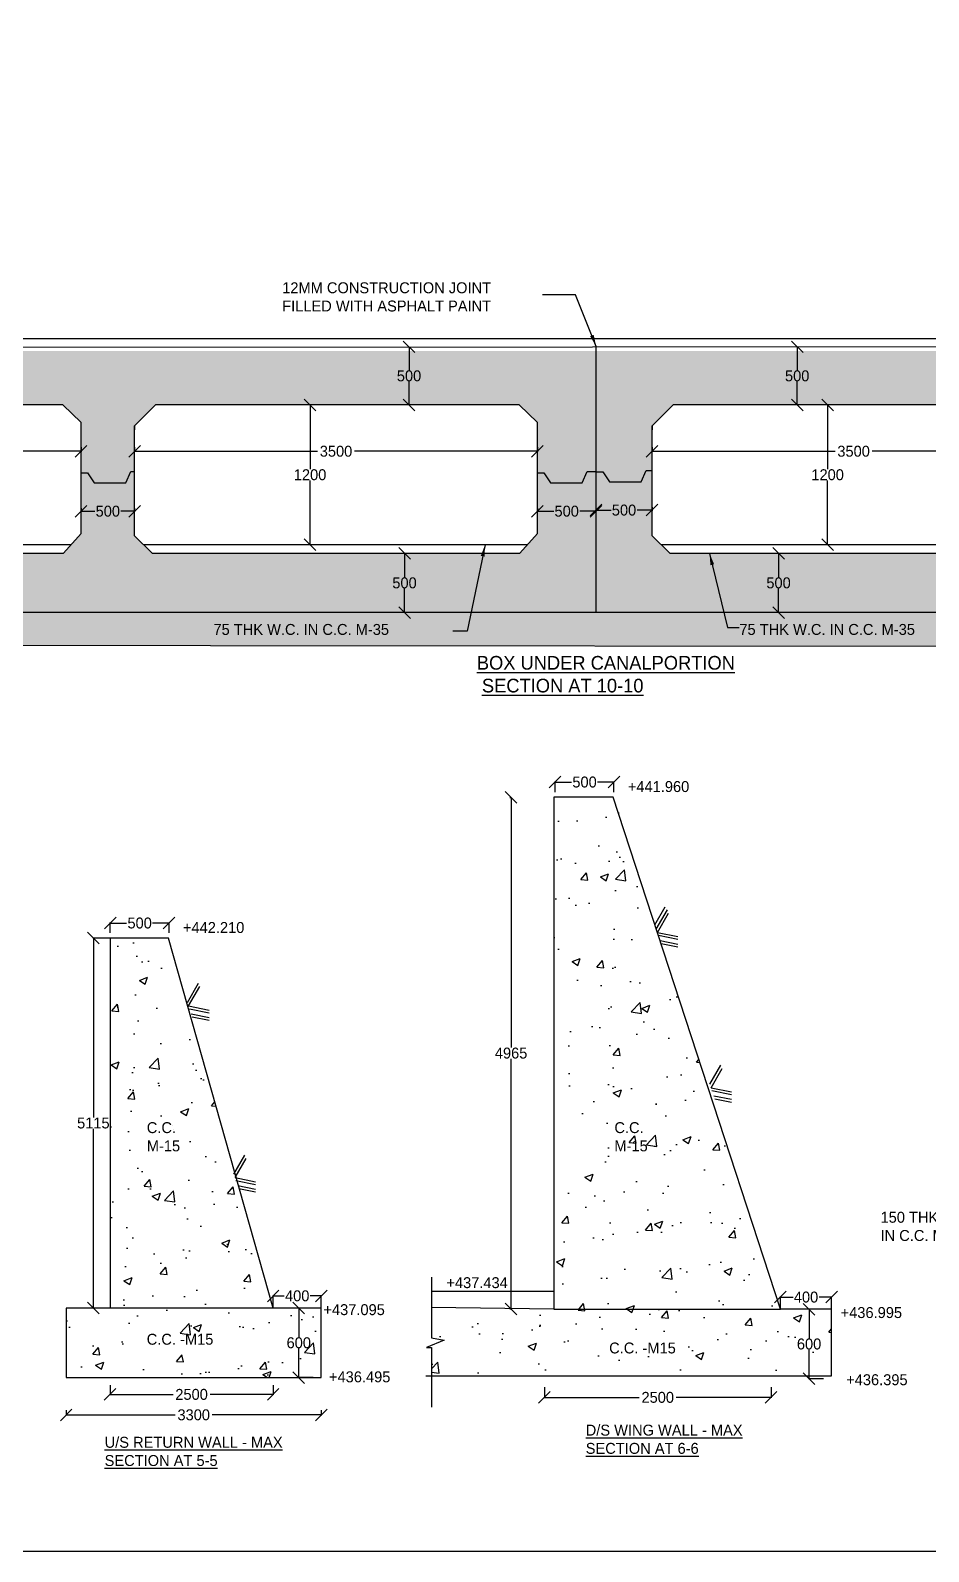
# Model space of a CAD drawing. Header units: inches. Extents: x 57 to 1765, y 55 to 1100.
# Drawn here: x 605 to 914, y 55 to 577 of the extents above; entities that cross this region are included whole.
import ezdxf

# ---------------------------------------------------------------- set-up
doc = ezdxf.new("R2010")
doc.units = ezdxf.units.IN
doc.header["$MEASUREMENT"] = 0
for name, color, linetype in [('DIMENSION', 7, 'Continuous'), ('DRAWING', 2, 'Continuous'), ('HATCH', 7, 'Continuous'), ('TEXT', 7, 'Continuous')]:
    doc.layers.add(name, color=color, linetype=linetype)
doc.dimstyles.get("Standard").update_dxf_attribs({"dimtxt": 3.75, "dimasz": 4, "dimexe": 0.18, "dimexo": 0.0625, "dimgap": 0.09, "dimtad": 0, "dimtih": 1, "dimtoh": 1, "dimdec": 4, "dimzin": 0, "dimdsep": 46, "dimlunit": 4, "dimtxsty": 'Standard', "dimblk": 'OBLIQUE', "dimcen": 0.09, "dimadec": 0, "dimazin": 0, "dimtfac": 1, "dimtdec": 4, "dimtofl": 0, "dimtmove": 0, "dimatfit": 3, "dimfxl": 1, "dimtolj": 1, "dimtzin": 0, "dimarcsym": 0})

# ---------------------------------------------------------------- blocks, each defined once
blk = doc.blocks.new('_Oblique')
at = {"color": 0, "linetype": 'ByBlock', "lineweight": -2}
blk.add_line((-0.5, -0.5), (0.5, 0.5), dxfattribs=at)
blk = doc.blocks.new('*D5')
at = {"layer": 'Defpoints', "color": 0, "transparency": 16777216}
for p in [(622.58, 413.36), (640.92, 413.36), (640.92, 412.25)]:
    blk.add_point(p, dxfattribs=at)
at = {"layer": 'DIMENSION', "color": 0, "lineweight": -2, "transparency": 16777216}
for p, q in [((622.58, 413.29), (622.58, 412.07)), ((640.92, 413.29), (640.92, 412.07)), ((622.58, 412.25), (627.29, 412.25)), ((640.92, 412.25), (636.22, 412.25))]:
    blk.add_line(p, q, dxfattribs=at)
at = {"layer": 'DIMENSION', "color": 0, "lineweight": -2, "transparency": 16777216, "xscale": 4, "yscale": 4, "zscale": 4, "rotation": 180}
blk.add_blockref('_Oblique', (622.58, 412.25), dxfattribs=at)
at = {"layer": 'DIMENSION', "color": 0, "lineweight": -2, "transparency": 16777216, "xscale": 4, "yscale": 4, "zscale": 4}
blk.add_blockref('_Oblique', (640.92, 412.25), dxfattribs=at)
at = {"layer": 'DIMENSION', "color": 0, "transparency": 16777216, "insert": (631.75, 412.25), "char_height": 3.75, "attachment_point": 5}
blk.add_mtext('\\A1;500', dxfattribs=at)
blk = doc.blocks.new('*D6')
at = {"layer": 'Defpoints', "color": 0, "transparency": 16777216}
for p in [(779.27, 413.36), (799.33, 413.36), (799.33, 412.25)]:
    blk.add_point(p, dxfattribs=at)
at = {"layer": 'DIMENSION', "color": 0, "lineweight": -2, "transparency": 16777216}
for p, q in [((779.27, 413.29), (779.27, 412.07)), ((799.33, 413.29), (799.33, 412.07)), ((779.27, 412.25), (784.83, 412.25)), ((799.33, 412.25), (793.76, 412.25))]:
    blk.add_line(p, q, dxfattribs=at)
at = {"layer": 'DIMENSION', "color": 0, "lineweight": -2, "transparency": 16777216, "xscale": 4, "yscale": 4, "zscale": 4, "rotation": 180}
blk.add_blockref('_Oblique', (779.27, 412.25), dxfattribs=at)
at = {"layer": 'DIMENSION', "color": 0, "lineweight": -2, "transparency": 16777216, "xscale": 4, "yscale": 4, "zscale": 4}
blk.add_blockref('_Oblique', (799.33, 412.25), dxfattribs=at)
at = {"layer": 'DIMENSION', "color": 0, "transparency": 16777216, "insert": (789.3, 412.25), "char_height": 3.75, "attachment_point": 5}
blk.add_mtext('\\A1;500', dxfattribs=at)
blk = doc.blocks.new('*D7')
at = {"layer": 'Defpoints', "color": 0, "transparency": 16777216}
for p in [(799.33, 413.72), (818.63, 413.72), (818.63, 412.62)]:
    blk.add_point(p, dxfattribs=at)
at = {"layer": 'DIMENSION', "color": 0, "lineweight": -2, "transparency": 16777216}
for p, q in [((799.33, 413.66), (799.33, 412.44)), ((818.63, 413.66), (818.63, 412.44)), ((799.33, 412.62), (804.52, 412.62)), ((818.63, 412.62), (813.45, 412.62))]:
    blk.add_line(p, q, dxfattribs=at)
at = {"layer": 'DIMENSION', "color": 0, "lineweight": -2, "transparency": 16777216, "xscale": 4, "yscale": 4, "zscale": 4, "rotation": 180}
blk.add_blockref('_Oblique', (799.33, 412.62), dxfattribs=at)
at = {"layer": 'DIMENSION', "color": 0, "lineweight": -2, "transparency": 16777216, "xscale": 4, "yscale": 4, "zscale": 4}
blk.add_blockref('_Oblique', (818.63, 412.62), dxfattribs=at)
at = {"layer": 'DIMENSION', "color": 0, "transparency": 16777216, "insert": (808.98, 412.62), "char_height": 3.75, "attachment_point": 5}
blk.add_mtext('\\A1;500', dxfattribs=at)
blk = doc.blocks.new('*D18')
at = {"layer": 'Defpoints', "color": 0, "transparency": 16777216}
for p in [(484.24, 434.32), (622.58, 434.32), (622.58, 432.83)]:
    blk.add_point(p, dxfattribs=at)
at = {"layer": 'DIMENSION', "color": 0, "lineweight": -2, "transparency": 16777216}
for p, q in [((484.24, 434.26), (484.24, 432.65)), ((622.58, 434.26), (622.58, 432.65)), ((484.24, 432.83), (547.07, 432.83)), ((622.58, 432.83), (559.75, 432.83))]:
    blk.add_line(p, q, dxfattribs=at)
at = {"layer": 'DIMENSION', "color": 0, "lineweight": -2, "transparency": 16777216, "xscale": 4, "yscale": 4, "zscale": 4, "rotation": 180}
blk.add_blockref('_Oblique', (484.24, 432.83), dxfattribs=at)
at = {"layer": 'DIMENSION', "color": 0, "lineweight": -2, "transparency": 16777216, "xscale": 4, "yscale": 4, "zscale": 4}
blk.add_blockref('_Oblique', (622.58, 432.83), dxfattribs=at)
at = {"layer": 'DIMENSION', "color": 0, "transparency": 16777216, "insert": (553.41, 432.83), "char_height": 3.75, "attachment_point": 5}
blk.add_mtext('\\A1;3500', dxfattribs=at)
blk = doc.blocks.new('*D20')
at = {"layer": 'Defpoints', "color": 0, "transparency": 16777216}
for p in [(640.92, 434.32), (779.27, 434.32), (779.27, 432.83)]:
    blk.add_point(p, dxfattribs=at)
at = {"layer": 'DIMENSION', "color": 0, "lineweight": -2, "transparency": 16777216}
for p, q in [((640.92, 434.26), (640.92, 432.65)), ((779.27, 434.26), (779.27, 432.65)), ((640.92, 432.83), (703.76, 432.83)), ((779.27, 432.83), (716.44, 432.83))]:
    blk.add_line(p, q, dxfattribs=at)
at = {"layer": 'DIMENSION', "color": 0, "lineweight": -2, "transparency": 16777216, "xscale": 4, "yscale": 4, "zscale": 4, "rotation": 180}
blk.add_blockref('_Oblique', (640.92, 432.83), dxfattribs=at)
at = {"layer": 'DIMENSION', "color": 0, "lineweight": -2, "transparency": 16777216, "xscale": 4, "yscale": 4, "zscale": 4}
blk.add_blockref('_Oblique', (779.27, 432.83), dxfattribs=at)
at = {"layer": 'DIMENSION', "color": 0, "transparency": 16777216, "insert": (710.1, 432.83), "char_height": 3.75, "attachment_point": 5}
blk.add_mtext('\\A1;3500', dxfattribs=at)
blk = doc.blocks.new('*D21')
at = {"layer": 'Defpoints', "color": 0, "transparency": 16777216}
for p in [(701.19, 448.73), (701.19, 400.78), (701.19, 400.78)]:
    blk.add_point(p, dxfattribs=at)
at = {"layer": 'DIMENSION', "color": 0, "lineweight": -2, "transparency": 16777216}
for p, q in [((701.12, 448.73), (701.01, 448.73)), ((701.19, 448.73), (701.19, 426.72)), ((701.19, 400.78), (701.19, 422.79)), ((701.12, 400.78), (701.01, 400.78))]:
    blk.add_line(p, q, dxfattribs=at)
at = {"layer": 'DIMENSION', "color": 0, "lineweight": -2, "transparency": 16777216, "xscale": 4, "yscale": 4, "zscale": 4}
for p, rotation in [((701.19, 448.73), 90), ((701.19, 400.78), 270)]:
    blk.add_blockref('_Oblique', p, dxfattribs=dict(at, rotation=rotation))
at = {"layer": 'DIMENSION', "color": 0, "transparency": 16777216, "insert": (701.19, 424.76), "char_height": 3.75, "attachment_point": 5}
blk.add_mtext('\\A1;1200', dxfattribs=at)
blk = doc.blocks.new('*D22')
at = {"layer": 'Defpoints', "color": 0, "transparency": 16777216}
for p in [(818.63, 434.32), (956.98, 434.32), (956.98, 432.83)]:
    blk.add_point(p, dxfattribs=at)
at = {"layer": 'DIMENSION', "color": 0, "lineweight": -2, "transparency": 16777216}
for p, q in [((818.63, 434.26), (818.63, 432.65)), ((956.98, 434.26), (956.98, 432.65)), ((818.63, 432.83), (881.47, 432.83)), ((956.98, 432.83), (894.15, 432.83))]:
    blk.add_line(p, q, dxfattribs=at)
at = {"layer": 'DIMENSION', "color": 0, "lineweight": -2, "transparency": 16777216, "xscale": 4, "yscale": 4, "zscale": 4, "rotation": 180}
blk.add_blockref('_Oblique', (818.63, 432.83), dxfattribs=at)
at = {"layer": 'DIMENSION', "color": 0, "lineweight": -2, "transparency": 16777216, "xscale": 4, "yscale": 4, "zscale": 4}
blk.add_blockref('_Oblique', (956.98, 432.83), dxfattribs=at)
at = {"layer": 'DIMENSION', "color": 0, "transparency": 16777216, "insert": (887.81, 432.83), "char_height": 3.75, "attachment_point": 5}
blk.add_mtext('\\A1;3500', dxfattribs=at)
blk = doc.blocks.new('*D23')
at = {"layer": 'Defpoints', "color": 0, "transparency": 16777216}
for p in [(878.89, 448.73), (878.89, 400.78), (878.89, 400.78)]:
    blk.add_point(p, dxfattribs=at)
at = {"layer": 'DIMENSION', "color": 0, "lineweight": -2, "transparency": 16777216}
for p, q in [((878.83, 448.73), (878.71, 448.73)), ((878.89, 448.73), (878.89, 426.72)), ((878.89, 400.78), (878.89, 422.79)), ((878.83, 400.78), (878.71, 400.78))]:
    blk.add_line(p, q, dxfattribs=at)
at = {"layer": 'DIMENSION', "color": 0, "lineweight": -2, "transparency": 16777216, "xscale": 4, "yscale": 4, "zscale": 4}
for p, rotation in [((878.89, 448.73), 90), ((878.89, 400.78), 270)]:
    blk.add_blockref('_Oblique', p, dxfattribs=dict(at, rotation=rotation))
at = {"layer": 'DIMENSION', "color": 0, "transparency": 16777216, "insert": (878.89, 424.76), "char_height": 3.75, "attachment_point": 5}
blk.add_mtext('\\A1;1200', dxfattribs=at)
blk = doc.blocks.new('*D31')
at = {"layer": 'Defpoints', "color": 0, "transparency": 16777216}
for p in [(733.62, 397.83), (733.62, 377.42), (733.62, 377.42)]:
    blk.add_point(p, dxfattribs=at)
at = {"layer": 'DIMENSION', "color": 0, "lineweight": -2, "transparency": 16777216}
for p, q in [((733.56, 397.83), (733.44, 397.83)), ((733.62, 397.83), (733.62, 389.59)), ((733.62, 377.42), (733.62, 385.66)), ((733.56, 377.42), (733.44, 377.42))]:
    blk.add_line(p, q, dxfattribs=at)
at = {"layer": 'DIMENSION', "color": 0, "lineweight": -2, "transparency": 16777216, "xscale": 4, "yscale": 4, "zscale": 4}
for p, rotation in [((733.62, 397.83), 90), ((733.62, 377.42), 270)]:
    blk.add_blockref('_Oblique', p, dxfattribs=dict(at, rotation=rotation))
at = {"layer": 'DIMENSION', "color": 0, "transparency": 16777216, "insert": (733.62, 387.63), "char_height": 3.75, "attachment_point": 5}
blk.add_mtext('\\A1;500', dxfattribs=at)
blk = doc.blocks.new('*D32')
at = {"layer": 'Defpoints', "color": 0, "transparency": 16777216}
for p in [(735.17, 468.7), (735.17, 448.73), (735.17, 448.73)]:
    blk.add_point(p, dxfattribs=at)
at = {"layer": 'DIMENSION', "color": 0, "lineweight": -2, "transparency": 16777216}
for p, q in [((735.11, 468.7), (734.99, 468.7)), ((735.17, 468.7), (735.17, 460.68)), ((735.17, 448.73), (735.17, 456.75)), ((735.11, 448.73), (734.99, 448.73))]:
    blk.add_line(p, q, dxfattribs=at)
at = {"layer": 'DIMENSION', "color": 0, "lineweight": -2, "transparency": 16777216, "xscale": 4, "yscale": 4, "zscale": 4}
for p, rotation in [((735.17, 468.7), 90), ((735.17, 448.73), 270)]:
    blk.add_blockref('_Oblique', p, dxfattribs=dict(at, rotation=rotation))
at = {"layer": 'DIMENSION', "color": 0, "transparency": 16777216, "insert": (735.17, 458.72), "char_height": 3.75, "attachment_point": 5}
blk.add_mtext('\\A1;500', dxfattribs=at)
blk = doc.blocks.new('*D33')
at = {"layer": 'Defpoints', "color": 0, "transparency": 16777216}
for p in [(868.44, 468.7), (868.44, 448.73), (868.44, 448.73)]:
    blk.add_point(p, dxfattribs=at)
at = {"layer": 'DIMENSION', "color": 0, "lineweight": -2, "transparency": 16777216}
for p, q in [((868.38, 468.7), (868.26, 468.7)), ((868.44, 468.7), (868.44, 460.68)), ((868.44, 448.73), (868.44, 456.75)), ((868.38, 448.73), (868.26, 448.73))]:
    blk.add_line(p, q, dxfattribs=at)
at = {"layer": 'DIMENSION', "color": 0, "lineweight": -2, "transparency": 16777216, "xscale": 4, "yscale": 4, "zscale": 4}
for p, rotation in [((868.44, 468.7), 90), ((868.44, 448.73), 270)]:
    blk.add_blockref('_Oblique', p, dxfattribs=dict(at, rotation=rotation))
at = {"layer": 'DIMENSION', "color": 0, "transparency": 16777216, "insert": (868.44, 458.72), "char_height": 3.75, "attachment_point": 5}
blk.add_mtext('\\A1;500', dxfattribs=at)
blk = doc.blocks.new('*D34')
at = {"layer": 'Defpoints', "color": 0, "transparency": 16777216}
for p in [(862.04, 397.83), (862.04, 377.42), (862.04, 377.42)]:
    blk.add_point(p, dxfattribs=at)
at = {"layer": 'DIMENSION', "color": 0, "lineweight": -2, "transparency": 16777216}
for p, q in [((861.98, 397.83), (861.86, 397.83)), ((862.04, 397.83), (862.04, 389.59)), ((862.04, 377.42), (862.04, 385.66)), ((861.98, 377.42), (861.86, 377.42))]:
    blk.add_line(p, q, dxfattribs=at)
at = {"layer": 'DIMENSION', "color": 0, "lineweight": -2, "transparency": 16777216, "xscale": 4, "yscale": 4, "zscale": 4}
for p, rotation in [((862.04, 397.83), 90), ((862.04, 377.42), 270)]:
    blk.add_blockref('_Oblique', p, dxfattribs=dict(at, rotation=rotation))
at = {"layer": 'DIMENSION', "color": 0, "transparency": 16777216, "insert": (862.04, 387.63), "char_height": 3.75, "attachment_point": 5}
blk.add_mtext('\\A1;500', dxfattribs=at)
blk = doc.blocks.new('*D47')
at = {"layer": 'Defpoints', "color": 0, "transparency": 16777216}
for p in [(632.59, 270.82), (632.59, 267.37), (652.77, 267.37)]:
    blk.add_point(p, dxfattribs=at)
at = {"layer": 'DIMENSION', "color": 0, "lineweight": -2, "transparency": 16777216}
for p, q in [((632.59, 267.43), (632.59, 271)), ((632.59, 270.82), (638.21, 270.82)), ((652.77, 270.82), (647.14, 270.82)), ((652.77, 267.43), (652.77, 271))]:
    blk.add_line(p, q, dxfattribs=at)
at = {"layer": 'DIMENSION', "color": 0, "lineweight": -2, "transparency": 16777216, "xscale": 4, "yscale": 4, "zscale": 4, "rotation": 180}
blk.add_blockref('_Oblique', (632.59, 270.82), dxfattribs=at)
at = {"layer": 'DIMENSION', "color": 0, "lineweight": -2, "transparency": 16777216, "xscale": 4, "yscale": 4, "zscale": 4}
blk.add_blockref('_Oblique', (652.77, 270.82), dxfattribs=at)
at = {"layer": 'DIMENSION', "color": 0, "transparency": 16777216, "insert": (642.68, 270.82), "char_height": 3.75, "attachment_point": 5}
blk.add_mtext('\\A1;500', dxfattribs=at)
blk = doc.blocks.new('*D48')
at = {"layer": 'Defpoints', "color": 0, "transparency": 16777216}
for p in [(632.56, 265.66), (626.78, 138.63), (632.56, 138.63)]:
    blk.add_point(p, dxfattribs=at)
at = {"layer": 'DIMENSION', "color": 0, "lineweight": -2, "transparency": 16777216}
for p, q in [((632.5, 265.66), (626.6, 265.66)), ((626.78, 265.66), (626.78, 204.11)), ((626.78, 138.63), (626.78, 200.18)), ((632.5, 138.63), (626.6, 138.63))]:
    blk.add_line(p, q, dxfattribs=at)
at = {"layer": 'DIMENSION', "color": 0, "lineweight": -2, "transparency": 16777216, "xscale": 4, "yscale": 4, "zscale": 4}
for p, rotation in [((626.78, 265.66), 90), ((626.78, 138.63), 270)]:
    blk.add_blockref('_Oblique', p, dxfattribs=dict(at, rotation=rotation))
at = {"layer": 'DIMENSION', "color": 0, "transparency": 16777216, "insert": (626.78, 202.14), "char_height": 3.75, "attachment_point": 5}
blk.add_mtext('\\A1;5115', dxfattribs=at)
blk = doc.blocks.new('*D49')
at = {"layer": 'Defpoints', "color": 0, "transparency": 16777216}
for p in [(702.34, 138.63), (697.31, 114.74), (702.34, 114.74)]:
    blk.add_point(p, dxfattribs=at)
at = {"layer": 'DIMENSION', "color": 0, "lineweight": -2, "transparency": 16777216}
for p, q in [((702.28, 138.63), (697.13, 138.63)), ((697.31, 138.63), (697.31, 128.65)), ((697.31, 114.74), (697.31, 124.72)), ((702.28, 114.74), (697.13, 114.74))]:
    blk.add_line(p, q, dxfattribs=at)
at = {"layer": 'DIMENSION', "color": 0, "lineweight": -2, "transparency": 16777216, "xscale": 4, "yscale": 4, "zscale": 4}
for p, rotation in [((697.31, 138.63), 90), ((697.31, 114.74), 270)]:
    blk.add_blockref('_Oblique', p, dxfattribs=dict(at, rotation=rotation))
at = {"layer": 'DIMENSION', "color": 0, "transparency": 16777216, "insert": (697.31, 126.68), "char_height": 3.75, "attachment_point": 5}
blk.add_mtext('\\A1;600', dxfattribs=at)
blk = doc.blocks.new('*D50')
at = {"layer": 'Defpoints', "color": 0, "transparency": 16777216}
for p in [(705.04, 142.8), (688.52, 138.63), (705.04, 138.63)]:
    blk.add_point(p, dxfattribs=at)
at = {"layer": 'DIMENSION', "color": 0, "lineweight": -2, "transparency": 16777216}
for p, q in [((688.52, 138.69), (688.52, 142.98)), ((688.52, 142.8), (692.31, 142.8)), ((705.04, 142.8), (701.24, 142.8)), ((705.04, 138.69), (705.04, 142.98))]:
    blk.add_line(p, q, dxfattribs=at)
at = {"layer": 'DIMENSION', "color": 0, "lineweight": -2, "transparency": 16777216, "xscale": 4, "yscale": 4, "zscale": 4, "rotation": 180}
blk.add_blockref('_Oblique', (688.52, 142.8), dxfattribs=at)
at = {"layer": 'DIMENSION', "color": 0, "lineweight": -2, "transparency": 16777216, "xscale": 4, "yscale": 4, "zscale": 4}
blk.add_blockref('_Oblique', (705.04, 142.8), dxfattribs=at)
at = {"layer": 'DIMENSION', "color": 0, "transparency": 16777216, "insert": (696.78, 142.8), "char_height": 3.75, "attachment_point": 5}
blk.add_mtext('\\A1;400', dxfattribs=at)
blk = doc.blocks.new('*D51')
at = {"layer": 'Defpoints', "color": 0, "transparency": 16777216}
for p in [(632.5, 112.21), (688.52, 112.21), (688.52, 108.95)]:
    blk.add_point(p, dxfattribs=at)
at = {"layer": 'DIMENSION', "color": 0, "lineweight": -2, "transparency": 16777216}
for p, q in [((632.5, 112.15), (632.5, 108.77)), ((688.52, 112.15), (688.52, 108.77)), ((632.5, 108.95), (654.17, 108.95)), ((688.52, 108.95), (666.85, 108.95))]:
    blk.add_line(p, q, dxfattribs=at)
at = {"layer": 'DIMENSION', "color": 0, "lineweight": -2, "transparency": 16777216, "xscale": 4, "yscale": 4, "zscale": 4, "rotation": 180}
blk.add_blockref('_Oblique', (632.5, 108.95), dxfattribs=at)
at = {"layer": 'DIMENSION', "color": 0, "lineweight": -2, "transparency": 16777216, "xscale": 4, "yscale": 4, "zscale": 4}
blk.add_blockref('_Oblique', (688.52, 108.95), dxfattribs=at)
at = {"layer": 'DIMENSION', "color": 0, "transparency": 16777216, "insert": (660.51, 108.95), "char_height": 3.75, "attachment_point": 5}
blk.add_mtext('\\A1;2500', dxfattribs=at)
blk = doc.blocks.new('*D52')
at = {"layer": 'Defpoints', "color": 0, "transparency": 16777216}
for p in [(617.45, 103.61), (705.04, 103.61), (705.04, 101.94)]:
    blk.add_point(p, dxfattribs=at)
at = {"layer": 'DIMENSION', "color": 0, "lineweight": -2, "transparency": 16777216}
for p, q in [((617.45, 103.55), (617.45, 101.76)), ((617.45, 101.94), (654.9, 101.94)), ((705.04, 101.94), (667.58, 101.94)), ((705.04, 103.55), (705.04, 101.76))]:
    blk.add_line(p, q, dxfattribs=at)
at = {"layer": 'DIMENSION', "color": 0, "lineweight": -2, "transparency": 16777216, "xscale": 4, "yscale": 4, "zscale": 4, "rotation": 180}
blk.add_blockref('_Oblique', (617.45, 101.94), dxfattribs=at)
at = {"layer": 'DIMENSION', "color": 0, "lineweight": -2, "transparency": 16777216, "xscale": 4, "yscale": 4, "zscale": 4}
blk.add_blockref('_Oblique', (705.04, 101.94), dxfattribs=at)
at = {"layer": 'DIMENSION', "color": 0, "transparency": 16777216, "insert": (661.24, 101.94), "char_height": 3.75, "attachment_point": 5}
blk.add_mtext('\\A1;3300', dxfattribs=at)
blk = doc.blocks.new('*D53')
at = {"layer": 'Defpoints', "color": 0, "transparency": 16777216}
for p in [(877.55, 138.21), (872.52, 114.32), (877.55, 114.32)]:
    blk.add_point(p, dxfattribs=at)
at = {"layer": 'DIMENSION', "color": 0, "lineweight": -2, "transparency": 16777216}
for p, q in [((877.49, 138.21), (872.34, 138.21)), ((872.52, 138.21), (872.52, 128.23)), ((872.52, 114.32), (872.52, 124.3)), ((877.49, 114.32), (872.34, 114.32))]:
    blk.add_line(p, q, dxfattribs=at)
at = {"layer": 'DIMENSION', "color": 0, "lineweight": -2, "transparency": 16777216, "xscale": 4, "yscale": 4, "zscale": 4}
for p, rotation in [((872.52, 138.21), 90), ((872.52, 114.32), 270)]:
    blk.add_blockref('_Oblique', p, dxfattribs=dict(at, rotation=rotation))
at = {"layer": 'DIMENSION', "color": 0, "transparency": 16777216, "insert": (872.52, 126.26), "char_height": 3.75, "attachment_point": 5}
blk.add_mtext('\\A1;600', dxfattribs=at)
blk = doc.blocks.new('*D54')
at = {"layer": 'Defpoints', "color": 0, "transparency": 16777216}
for p in [(880.25, 142.37), (862.69, 138.21), (880.25, 138.21)]:
    blk.add_point(p, dxfattribs=at)
at = {"layer": 'DIMENSION', "color": 0, "lineweight": -2, "transparency": 16777216}
for p, q in [((862.69, 138.27), (862.69, 142.55)), ((862.69, 142.37), (867.01, 142.37)), ((880.25, 142.37), (875.94, 142.37)), ((880.25, 138.27), (880.25, 142.55))]:
    blk.add_line(p, q, dxfattribs=at)
at = {"layer": 'DIMENSION', "color": 0, "lineweight": -2, "transparency": 16777216, "xscale": 4, "yscale": 4, "zscale": 4, "rotation": 180}
blk.add_blockref('_Oblique', (862.69, 142.37), dxfattribs=at)
at = {"layer": 'DIMENSION', "color": 0, "lineweight": -2, "transparency": 16777216, "xscale": 4, "yscale": 4, "zscale": 4}
blk.add_blockref('_Oblique', (880.25, 142.37), dxfattribs=at)
at = {"layer": 'DIMENSION', "color": 0, "transparency": 16777216, "insert": (871.47, 142.37), "char_height": 3.75, "attachment_point": 5}
blk.add_mtext('\\A1;400', dxfattribs=at)
blk = doc.blocks.new('*D55')
at = {"layer": 'Defpoints', "color": 0, "transparency": 16777216}
for p in [(781.66, 111.48), (859.46, 111.54), (859.46, 107.93)]:
    blk.add_point(p, dxfattribs=at)
at = {"layer": 'DIMENSION', "color": 0, "lineweight": -2, "transparency": 16777216}
for p, q in [((781.66, 111.41), (781.66, 107.75)), ((859.46, 111.48), (859.46, 107.75)), ((781.66, 107.93), (814.22, 107.93)), ((859.46, 107.93), (826.9, 107.93))]:
    blk.add_line(p, q, dxfattribs=at)
at = {"layer": 'DIMENSION', "color": 0, "lineweight": -2, "transparency": 16777216, "xscale": 4, "yscale": 4, "zscale": 4, "rotation": 180}
blk.add_blockref('_Oblique', (781.66, 107.93), dxfattribs=at)
at = {"layer": 'DIMENSION', "color": 0, "lineweight": -2, "transparency": 16777216, "xscale": 4, "yscale": 4, "zscale": 4}
blk.add_blockref('_Oblique', (859.46, 107.93), dxfattribs=at)
at = {"layer": 'DIMENSION', "color": 0, "transparency": 16777216, "insert": (820.56, 107.93), "char_height": 3.75, "attachment_point": 5}
blk.add_mtext('\\A1;2500', dxfattribs=at)
blk = doc.blocks.new('*D56')
at = {"layer": 'Defpoints', "color": 0, "transparency": 16777216}
for p in [(769.7, 313.98), (769.7, 138.32), (770.21, 138.32)]:
    blk.add_point(p, dxfattribs=at)
at = {"layer": 'DIMENSION', "color": 0, "lineweight": -2, "transparency": 16777216}
for p, q in [((769.76, 313.98), (770.39, 313.98)), ((770.21, 313.98), (770.21, 228.12)), ((770.21, 138.32), (770.21, 224.19)), ((769.76, 138.32), (770.39, 138.32))]:
    blk.add_line(p, q, dxfattribs=at)
at = {"layer": 'DIMENSION', "color": 0, "lineweight": -2, "transparency": 16777216, "xscale": 4, "yscale": 4, "zscale": 4}
for p, rotation in [((770.21, 313.98), 90), ((770.21, 138.32), 270)]:
    blk.add_blockref('_Oblique', p, dxfattribs=dict(at, rotation=rotation))
at = {"layer": 'DIMENSION', "color": 0, "transparency": 16777216, "insert": (770.21, 226.15), "char_height": 3.75, "attachment_point": 5}
blk.add_mtext('\\A1;4965', dxfattribs=at)
blk = doc.blocks.new('*D57')
at = {"layer": 'Defpoints', "color": 0, "transparency": 16777216}
for p in [(785.34, 319.23), (785.34, 315.77), (805.52, 315.77)]:
    blk.add_point(p, dxfattribs=at)
at = {"layer": 'DIMENSION', "color": 0, "lineweight": -2, "transparency": 16777216}
for p, q in [((785.34, 315.83), (785.34, 319.41)), ((785.34, 319.23), (790.96, 319.23)), ((805.52, 319.23), (799.89, 319.23)), ((805.52, 315.83), (805.52, 319.41))]:
    blk.add_line(p, q, dxfattribs=at)
at = {"layer": 'DIMENSION', "color": 0, "lineweight": -2, "transparency": 16777216, "xscale": 4, "yscale": 4, "zscale": 4, "rotation": 180}
blk.add_blockref('_Oblique', (785.34, 319.23), dxfattribs=at)
at = {"layer": 'DIMENSION', "color": 0, "lineweight": -2, "transparency": 16777216, "xscale": 4, "yscale": 4, "zscale": 4}
blk.add_blockref('_Oblique', (805.52, 319.23), dxfattribs=at)
at = {"layer": 'DIMENSION', "color": 0, "transparency": 16777216, "insert": (795.43, 319.23), "char_height": 3.75, "attachment_point": 5}
blk.add_mtext('\\A1;500', dxfattribs=at)

msp = doc.modelspace()

# ---------------------------------------------------------------- hatches: boundary and pattern name
at = {"layer": 'HATCH'}
h = msp.add_hatch(dxfattribs=at)
h.set_pattern_fill('AR-CONC', color=256, scale=4, style=0)
h.paths.add_polyline_path([(151.11416, 467.2369), (1446.60326, 467.2369), (1446.60326, 377.42108), (151.11416, 377.42108)])
h.paths.add_polyline_path([(1289.0072, 403.79429), (1295.07749, 397.83326), (1421.3026, 397.83326), (1427.3541, 404.5924), (1427.3541, 442.7266), (1421.09038, 448.73409), (1296.24092, 448.73409), (1289.0072, 441.58981)], flags=16)
h.paths.add_polyline_path([(1132.84024, 403.79429), (1138.91053, 397.83326), (1265.13564, 397.83326), (1271.18714, 404.5924), (1271.18714, 442.7266), (1264.92342, 448.73409), (1140.07396, 448.73409), (1132.84024, 441.58981)], flags=16)
h.paths.add_polyline_path([(975.44898, 403.79429), (981.51927, 397.83326), (1107.74438, 397.83326), (1113.79588, 404.5924), (1113.79588, 442.7266), (1107.53216, 448.73409), (982.6827, 448.73409), (975.44898, 441.58981)], flags=16)
h.paths.add_polyline_path([(818.6319, 403.79429), (824.70218, 397.83326), (950.92729, 397.83326), (956.9788, 404.5924), (956.9788, 442.7266), (950.71507, 448.73409), (825.86561, 448.73409), (818.6319, 441.58981)], flags=16)
h.paths.add_polyline_path([(640.92292, 403.79429), (646.9932, 397.83326), (773.21831, 397.83326), (779.26982, 404.5924), (779.26982, 442.7266), (773.00609, 448.73409), (648.15663, 448.73409), (640.92292, 441.58981)], flags=16)
h.paths.add_polyline_path([(484.23669, 403.79429), (490.30698, 397.83326), (616.53209, 397.83326), (622.58359, 404.5924), (622.58359, 442.7266), (616.31987, 448.73409), (491.47041, 448.73409), (484.23669, 441.58981)], flags=16)
h.paths.add_polyline_path([(327.889, 403.79429), (333.95928, 397.83326), (460.18439, 397.83326), (466.23589, 404.5924), (466.23589, 442.7266), (459.97217, 448.73409), (335.12271, 448.73409), (327.889, 441.58981)], flags=16)
h.paths.add_polyline_path([(170.37018, 403.79429), (176.44046, 397.83326), (302.66557, 397.83326), (308.71708, 404.5924), (308.71708, 442.7266), (302.45335, 448.73409), (177.60389, 448.73409), (170.37018, 441.58981)], flags=16)
edge = h.paths.add_edge_path(flags=0)
edge.add_line((327.889, 441.58981), (327.889, 440.21892))
h = msp.add_hatch(dxfattribs=at)
h.set_pattern_fill('AR-CONC', color=256, scale=4, style=0)
h.paths.add_polyline_path([(139.55331, 366.62811), (1458.15952, 365.43952), (1458.15952, 377.42108), (139.13646, 377.42108)])
h = msp.add_hatch(dxfattribs=at)
h.set_pattern_fill('AR-CONC', color=256, scale=4, style=0)
h.paths.add_polyline_path([(316.06937, 242.20285), (280.04744, 129.44384), (316.06937, 129.44384)])
h.paths.add_polyline_path([(337.67604, 231.92422), (316.09331, 242.20285), (316.06937, 242.20285), (316.06937, 129.44384), (346.49482, 129.44384)])
h.paths.add_polyline_path([(348.30355, 129.44384), (253.60841, 129.44384), (253.60841, 110.2826), (348.30355, 110.2826, 1)])
h.paths.add_polyline_path([(452.71923, 309.46019), (432.34166, 309.46019), (432.34166, 138.29318), (511.17535, 138.01025)])
h.paths.add_polyline_path([(526.71512, 138.01025), (511.17535, 138.01025), (390.73946, 138.44248), (390.73946, 129.40274), (393.8411, 128.06234), (388.47399, 127.37835), (390.73946, 126.51214), (390.73946, 114.11742), (526.71512, 114.11742)])
h.paths.add_polyline_path([(675.86281, 183.33399), (675.42379, 183.42289), (675.70207, 183.90164), (652.55293, 265.65578), (632.56327, 265.65578), (632.56327, 138.63175), (688.5205, 138.63175)])
h.paths.add_polyline_path([(705.03727, 138.63175), (688.5205, 138.63175), (617.45145, 138.63175), (617.45145, 114.73799), (705.03727, 114.73799)])
h.paths.add_polyline_path([(820.46985, 267.58736), (820.44375, 267.59265), (820.45936, 267.6195), (805.30332, 314.05875), (784.90125, 314.05875), (784.90125, 138.21048), (862.69362, 138.21048)])
h.paths.add_polyline_path([(880.24932, 138.21048), (862.69362, 138.21048), (784.90125, 138.21048), (742.90407, 138.80232), (742.90407, 128.39857), (747.2794, 127.54462), (741.16931, 125.03139), (742.90407, 125.03139), (742.90407, 115.3073), (880.24932, 115.3073)])
h.paths.add_polyline_path([(310.65629, 190.03764), (325.05457, 190.03764), (325.05457, 178.14341), (310.65629, 178.14341)], flags=9)
h.paths.add_polyline_path([(291.49591, 127.17437), (304.62091, 127.17437), (304.62091, 121.54937), (291.49591, 121.54937)], flags=24)
h.paths.add_polyline_path([(260.94581, 121.51563), (352.34358, 121.51563), (352.34358, 115.88152), (260.94581, 115.88152)], flags=24)
h.paths.add_polyline_path([(447.50511, 210.39712), (461.90339, 210.39712), (461.90339, 198.50289), (447.50511, 198.50289)], flags=24)
h.paths.add_polyline_path([(513.61767, 128.87633), (524.24267, 128.87633), (524.24267, 123.25133), (513.61767, 123.25133)], flags=24)
h.paths.add_polyline_path([(423.03949, 133.32258), (451.21003, 133.32258), (451.21003, 127.68847), (423.03949, 127.68847)], flags=24)
h.paths.add_polyline_path([(644.19363, 203.3907), (658.59191, 203.3907), (658.59191, 191.49648), (644.19363, 191.49648)], flags=24)
h.paths.add_polyline_path([(691.99937, 129.49737), (702.62437, 129.49737), (702.62437, 123.87237), (691.99937, 123.87237)], flags=24)
h.paths.add_polyline_path([(644.1634, 130.72478), (672.33394, 130.72478), (672.33394, 125.09068), (644.1634, 125.09068)], flags=24)
h.paths.add_polyline_path([(804.74188, 203.3907), (819.14015, 203.3907), (819.14015, 191.49648), (804.74188, 191.49648)], flags=24)
h.paths.add_polyline_path([(867.21141, 129.0761), (877.83641, 129.0761), (877.83641, 123.4511), (867.21141, 123.4511)], flags=24)
h.paths.add_polyline_path([(802.94315, 127.7266), (831.1137, 127.7266), (831.1137, 122.0925), (802.94315, 122.0925)], flags=24)

# ---------------------------------------------------------------- linework, layer by layer
at = {"layer": 'DIMENSION'}
msp.add_lwpolyline([(1765.11021, 54.99462), (56.63121, 54.99462), (56.63121, 1099.72079), (1765.11021, 1099.72079)], close=True, dxfattribs=at)
at = {"layer": 'DRAWING'}
for points in [[(125.60329, 471.52162), (1472.13723, 471.52162)], [(151.11416, 377.42108), (151.11416, 467.2369), (328.60225, 468.64325), (1267.66795, 468.79335), (1446.60326, 469.09491), (1446.60326, 377.42108)], [(799.32876, 468.71849), (799.32876, 377.42108)], [(484.23669, 403.79429), (490.30698, 397.83326), (616.53209, 397.83326), (622.58359, 404.5924), (622.58359, 442.7266), (616.31987, 448.73409), (491.47041, 448.73409)], [(640.92292, 441.58981), (648.15663, 448.73409)], [(640.92292, 403.79429), (646.9932, 397.83326), (773.21831, 397.83326), (779.26982, 404.5924), (779.26982, 442.7266), (773.00609, 448.73409), (648.15663, 448.73409)], [(818.6319, 441.58981), (825.86561, 448.73409)], [(818.6319, 403.79429), (824.70218, 397.83326), (950.92729, 397.83326), (956.9788, 404.5924), (956.9788, 442.7266), (950.71507, 448.73409), (825.86561, 448.73409)], [(640.92292, 441.58981), (640.92292, 440.21892)], [(640.92292, 403.79429), (640.92292, 441.58981)], [(818.6319, 441.58981), (818.6319, 440.21892)], [(818.6319, 403.79429), (818.6319, 441.58981)], [(622.58359, 425.44898), (624.80823, 425.44898), (627.06432, 422.01766), (637.96134, 422.01766), (639.60036, 425.87742), (640.92292, 425.87742)], [(779.26982, 425.44898), (781.49446, 425.44898), (783.75055, 422.01766), (794.64757, 422.01766), (796.28658, 425.87742), (799.32876, 425.87742)], [(799.32876, 425.81271), (801.74512, 425.81271), (804.00121, 422.3814), (814.89823, 422.3814), (816.53725, 426.24116), (818.6319, 426.24116)], [(487.30718, 400.77907), (619.16949, 400.77907)], [(643.9934, 400.77907), (775.85571, 400.77907)], [(821.70238, 400.77907), (953.56469, 400.77907)], [(740.94777, 115.3073), (880.24932, 115.3073), (880.24932, 138.21048), (862.69362, 138.21048), (805.30332, 314.05875), (784.90125, 314.05875), (784.90125, 138.21048), (742.90407, 138.80232)], [(819.52997, 270.27275), (823.07299, 276.36809)], [(820.04091, 268.77418), (823.85854, 275.34194)], [(820.44375, 267.59265), (824.28152, 274.19506)], [(820.44375, 267.59265), (827.48413, 266.16693)], [(820.77535, 266.62007), (827.48413, 265.2615)], [(617.45145, 138.63175), (617.45145, 114.73799), (705.03727, 114.73799), (705.03727, 138.63175), (688.5205, 138.63175), (652.55293, 265.65578), (632.56327, 265.65578), (632.56327, 138.63175)], [(821.37224, 264.86942), (827.48413, 263.63173)], [(821.72595, 263.83201), (827.48413, 262.66594)], [(659.07573, 243.56804), (662.89335, 250.1358)], [(659.47857, 242.38651), (663.31634, 248.98893)], [(659.47857, 242.38651), (666.51895, 240.96079)], [(659.81017, 241.41394), (666.51895, 240.05537)], [(660.40706, 239.66329), (666.51895, 238.42559)], [(660.76077, 238.62587), (666.51895, 237.4598)], [(838.44991, 215.45543), (842.26754, 222.02319)], [(838.85276, 214.2739), (842.69053, 220.87631)], [(838.85276, 214.2739), (845.89314, 212.84818)], [(839.18436, 213.30132), (845.89314, 211.94275)], [(839.78124, 211.55068), (845.89314, 210.31298)], [(840.13495, 210.51326), (845.89314, 209.34719)], [(675.02095, 184.60443), (678.83858, 191.17218)], [(675.42379, 183.42289), (679.26157, 190.02531)], [(675.42379, 183.42289), (682.46417, 181.99717)], [(675.7554, 182.45032), (682.46417, 181.09175)], [(676.35228, 180.69967), (682.46417, 179.46198)], [(676.70599, 179.66225), (682.46417, 178.49619)], [(742.90407, 149.20608), (742.90407, 128.39857), (747.2794, 127.54462), (741.16931, 125.03139), (742.90407, 125.03139), (742.90407, 104.56839)], [(742.90407, 144.40287), (784.90125, 144.40287)], [(688.5205, 138.63175), (617.45145, 138.63175)], [(784.90125, 138.21048), (862.69362, 138.21048)]]:
    msp.add_lwpolyline(points, dxfattribs=at)
msp.add_lwpolyline([(139.55331, 366.62811), (1458.15952, 365.43952), (1458.15952, 377.42108), (139.13646, 377.42108)], close=True, dxfattribs=at)

# ---------------------------------------------------------------- texts
at = {"layer": 'TEXT', "attachment_point": 1}
for s, insert, char_height, width in [('12MM CONSTRUCTION JOINT\\PFILLED WITH ASPHALT PAINT', (691.62243, 490.85857), 3.7560726, 158.8346719), ('75 THK W.C. IN C.C. M-35', (668.02118, 373.53494), 3.7560726, 158.8346719), ('75 THK W.C. IN C.C. M-35', (848.59419, 373.53494), 3.7560726, 158.8346719), ('{\\LBOX UNDER CANALPORTION\\P SECTION AT 10-10}', (758.45278, 362.54494), 4.6950908, 198.5433399), ('+441.960', (810.29297, 319.58053), 3.756073, 158.8346719), ('+442.210', (657.54258, 271.17756), 3.756073, 158.8346719), ('C.C.\\PM-15', (645.13265, 202.45169), 3.756073, 158.8346719), ('C.C.\\PM-15', (805.68089, 202.45169), 3.756073, 158.8346719), ('150 THK W.C.\\PIN C.C. M-15', (897.06081, 171.67839), 3.7560726, 158.8346719), ('+437.434', (747.9984, 149.21685), 3.756073, 158.8346719), ('+437.095', (705.77182, 139.9477), 3.756073, 158.8346719), ('+436.995', (883.35778, 138.95191), 3.756073, 158.8346719), ('C.C. -M15', (645.10242, 129.78577), 3.756073, 158.8346719), ('C.C. -M15', (803.88217, 126.78759), 3.756073, 158.8346719), ('+436.495', (707.6799, 116.8811), 3.756073, 158.8346719), ('+436.395', (885.26585, 115.88531), 3.756073, 158.8346719), ('{\\LU/S RETURN WALL - MAX\\PSECTION AT 5-5}', (630.65911, 94.40038), 3.7560726, 158.8346719), ('{\\LD/S WING WALL - MAX\\PSECTION AT 6-6}', (795.83189, 98.57631), 3.7560726, 158.8282132)]:
    msp.add_mtext(s, dxfattribs=dict(at, insert=insert, char_height=char_height, width=width))

# ---------------------------------------------------------------- dimensions: what is measured, and where the dimension line sits
at = {"layer": 'DIMENSION'}
for p1, p2, distance, text, picture, middle in [((735.17305, 468.7043), (735.17305, 448.73409), 0, '500', '*D32', (735.17305, 458.7192)), ((868.44356, 468.7043), (868.44356, 448.73409), 0, '500', '*D33', (868.44356, 458.7192)), ((701.18593, 448.73409), (701.18593, 400.77907), 0, '1200', '*D21', (701.18593, 424.75658)), ((878.89491, 448.73409), (878.89491, 400.77907), 0, '1200', '*D23', (878.89491, 424.75658)), ((484.23669, 434.32194), (622.58359, 434.32194), -1.49499, '3500', '*D18', (553.41014, 432.82696)), ((640.92292, 434.32194), (779.26982, 434.32194), -1.49499, '3500', '*D20', (710.09637, 432.82696)), ((818.6319, 434.32194), (956.9788, 434.32194), -1.49499, '3500', '*D22', (887.80535, 432.82696)), ((733.62442, 397.83326), (733.62442, 377.42108), 0, '500', '*D31', (733.62442, 387.62717)), ((862.04106, 397.83326), (862.04106, 377.42108), 0, '500', '*D34', (862.04106, 387.62717)), ((632.56327, 265.65578), (632.56327, 138.63175), -5.78646, '5115', '*D48', (626.77681, 202.14376)), ((688.5205, 138.63175), (705.03727, 138.63175), 4.16395, '400', '*D50', (696.77888, 142.7957)), ((862.69362, 138.21048), (880.24932, 138.21048), 4.16395, '400', '*D54', (871.47147, 142.37443))]:
    dim = msp.add_aligned_dim(p1=p1, p2=p2, distance=distance, text=text, dimstyle='Standard', dxfattribs=at)
    dim.commit()
    dim.dimension.update_dxf_attribs({"geometry": picture, "text_midpoint": middle})
for p1, p2, picture, middle in [((622.58359, 413.3557), (640.92292, 413.3557), '*D5', (631.75325, 412.25194)), ((779.26982, 413.3557), (799.32876, 413.3557), '*D6', (789.29929, 412.25194)), ((799.32876, 413.71944), (818.6319, 413.71944), '*D7', (808.98033, 412.61567))]:
    dim = msp.add_aligned_dim(p1=p1, p2=p2, distance=-1.10377, text='500', dimstyle='Standard', override={"dimblk1": 'Oblique', "dimblk2": 'Oblique', "dimsah": 1}, dxfattribs=at)
    dim.commit()
    dim.dimension.update_dxf_attribs({"geometry": picture, "text_midpoint": middle})
for base, p1, p2, text, picture, middle in [((785.33759, 319.22584), (805.51682, 315.76821), (785.33759, 315.76821), '500', '*D57', (795.42721, 319.22584)), ((632.5872, 270.82287), (652.76643, 267.36524), (632.5872, 267.36524), '500', '*D47', (642.67682, 270.82287)), ((688.5205, 108.94825), (632.50077, 112.21475), (688.5205, 112.21475), '2500', '*D51', (660.51063, 108.94825)), ((859.45603, 107.92693), (781.66366, 111.47626), (859.45603, 111.53876), '2500', '*D55', (820.55985, 107.92693)), ((705.03727, 101.94176), (617.45145, 103.61152), (705.03727, 103.61152), '3300', '*D52', (661.24436, 101.94176))]:
    dim = msp.add_linear_dim(base=base, p1=p1, p2=p2, text=text, dimstyle='Standard', dxfattribs=at)
    dim.commit()
    dim.dimension.update_dxf_attribs({"geometry": picture, "text_midpoint": middle})
for base, p1, p2, text, picture, middle in [((770.21169, 138.31989), (769.69718, 313.98165), (769.69718, 138.31989), '4965', '*D56', (770.21169, 226.15077)), ((697.31187, 114.73799), (702.33818, 138.63175), (702.33818, 114.73799), '600', '*D49', (697.31187, 126.68487)), ((872.52391, 114.31672), (877.55023, 138.21048), (877.55023, 114.31672), '600', '*D53', (872.52391, 126.2636))]:
    dim = msp.add_linear_dim(base=base, p1=p1, p2=p2, angle=90, text=text, dimstyle='Standard', dxfattribs=at)
    dim.commit()
    dim.dimension.update_dxf_attribs({"geometry": picture, "text_midpoint": middle})

# ---------------------------------------------------------------- leaders
for points in [[(799.43057, 468.87177), (792.37623, 486.59989), (781.02115, 486.59989)], [(761.26225, 400.70897), (755.12184, 371.08622), (750.1506, 371.08622)], [(838.34429, 397.75592), (844.51278, 372.3144), (848.55805, 372.3144)]]:
    msp.add_leader(points, dimstyle='Standard', override={"dimgap": 0.09, "dimtad": 0}, dxfattribs=at)

doc.saveas('drawing.dxf')
